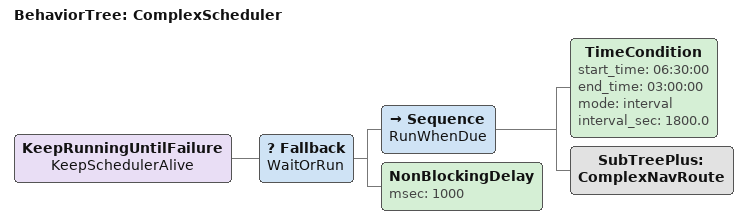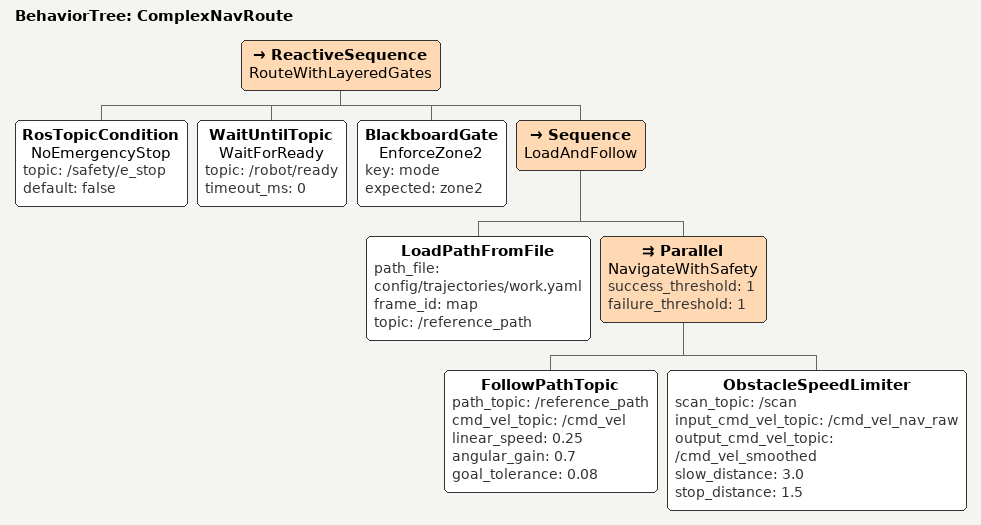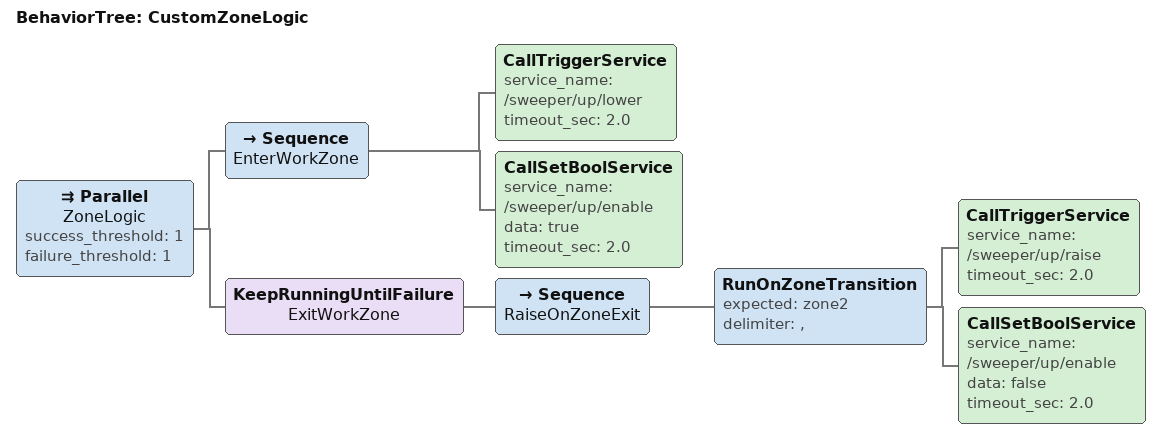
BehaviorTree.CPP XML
<?xml version="1.0" encoding="UTF-8"?>
<root main_tree_to_execute="ComplexScheduler">

  <!-- 主调度：保持存活，到点触发一条路线；非触发期用延时兜底。 -->
  <BehaviorTree ID="ComplexScheduler">
    <KeepRunningUntilFailure name="KeepSchedulerAlive">
      <Fallback name="WaitOrRun">
        <Sequence name="RunWhenDue">
          <TimeCondition start_time="06:30:00" end_time="03:00:00"
                         mode="interval" interval_sec="1800.0"/>
          <SubTreePlus ID="ComplexNavRoute"/>
        </Sequence>
        <NonBlockingDelay msec="1000"/>
      </Fallback>
    </KeepRunningUntilFailure>
  </BehaviorTree>

  <!-- 复杂导航路线：急停 > 等待就绪 > 模式门控 > 加载并跟随。 -->
  <BehaviorTree ID="ComplexNavRoute">
    <ReactiveSequence name="RouteWithLayeredGates">
      <!-- 第 1 层：急停，最高优先级，每拍重评估 -->
      <RosTopicCondition name="NoEmergencyStop" topic="/safety/e_stop" default="false"/>
      <!-- 第 2 层：等外部系统就绪 -->
      <WaitUntilTopic name="WaitForReady" topic="/robot/ready" timeout_ms="0"/>
      <!-- 第 3 层：工作模式门控 -->
      <BlackboardGate name="EnforceZone2" key="mode" expected="zone2"/>
      <!-- 第 4 层：真实导航（加载 + 并行跟随/限速） -->
      <Sequence name="LoadAndFollow">
        <LoadPathFromFile path_file="config/trajectories/work.yaml"
                          frame_id="map" topic="/reference_path"/>
        <Parallel name="NavigateWithSafety" success_threshold="1" failure_threshold="1">
          <FollowPathTopic path_topic="/reference_path" cmd_vel_topic="/cmd_vel"
                           linear_speed="0.25" angular_gain="0.7" goal_tolerance="0.08"/>
          <ObstacleSpeedLimiter scan_topic="/scan"
                                input_cmd_vel_topic="/cmd_vel_nav_raw"
                                output_cmd_vel_topic="/cmd_vel_smoothed"
                                slow_distance="3.0" stop_distance="1.5"/>
        </Parallel>
      </Sequence>
    </ReactiveSequence>
  </BehaviorTree>

  <!-- 自定义层：分区业务（唯一需要自定义插件的部分）。 -->
  <BehaviorTree ID="CustomZoneLogic">
    <Parallel name="ZoneLogic" success_threshold="1" failure_threshold="1">
      <Sequence name="EnterWorkZone">
        <CallTriggerService service_name="/sweeper/up/lower" timeout_sec="2.0"/>
        <CallSetBoolService service_name="/sweeper/up/enable" data="true" timeout_sec="2.0"/>
      </Sequence>
      <KeepRunningUntilFailure name="ExitWorkZone">
        <Sequence name="RaiseOnZoneExit">
          <RunOnZoneTransition expected="zone2" delimiter=",">
            <CallTriggerService service_name="/sweeper/up/raise" timeout_sec="2.0"/>
            <CallSetBoolService service_name="/sweeper/up/enable" data="false" timeout_sec="2.0"/>
          </RunOnZoneTransition>
        </Sequence>
      </KeepRunningUntilFailure>
    </Parallel>
  </BehaviorTree>

</root>
